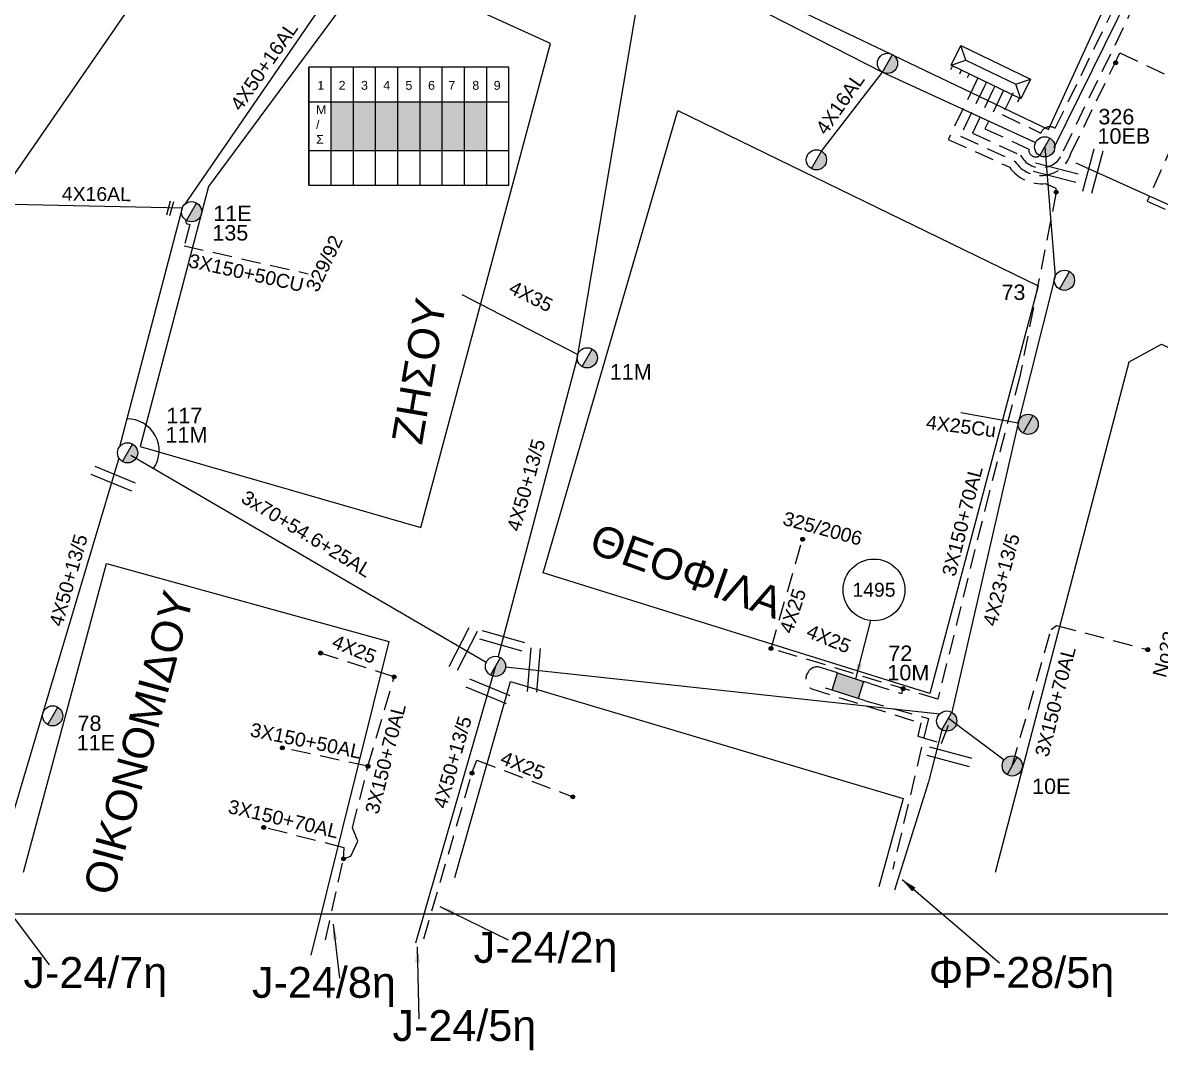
# Model space of a CAD drawing. Header units: millimetres. Extents: x 766 to 1726, y 225 to 629.
# Drawn here: x 989.5 to 1063.2, y 235.4 to 302 of the extents above; entities that cross this region are included whole.
import ezdxf
from ezdxf.enums import TextEntityAlignment as Align

# ---------------------------------------------------------------- set-up
doc = ezdxf.new("R2010")
doc.units = ezdxf.units.MM
doc.linetypes.add('DASHED', pattern=[19.05, 12.7, -6.35])
for name, color, linetype in [('Link Box 4 Διευθύνσεων', 7, 'Continuous'), ('Άγνωστα', 7, 'Continuous'), ('Ασφαλειοκιβώτια Χ.Τ 9 αναχωρήσεων', 7, 'Continuous'), ('Γέφυρες Εναέριου Δικτύου', 7, 'Continuous'), ('Γυμνά εναέρια ΧΤ (3Φ)   4x16AL', 7, 'Continuous'), ('Γυμνά εναέρια ΧΤ (3Φ)   4x35AL', 7, 'Continuous'), ('Γυμνά εναέρια ΧΤ (3Φ)   4x50AL', 7, 'Continuous'), ('Γυμνά εναέρια ΧΤ και ΦΟΠ (3Φ)   4x50+16AL', 7, 'Continuous'), ('Επιγραφές - Σχήματα', 7, 'Continuous'), ('Καλώδια ΧΤ   3x150+50AL', 7, 'DASHED'), ('Καλώδια ΧΤ   3x150+50CU', 7, 'DASHED'), ('Καλώδια ΧΤ   3x150AL+50XLPE', 7, 'DASHED'), ('Μηχανική τομή', 7, 'Continuous'), ('Στύλος Ξύλινος', 7, 'Continuous'), ('Στύλος Ξύλινος @ 1', 7, 'Continuous'), ('Στύλος ΦΜ', 7, 'Continuous'), ('Στύλος ΦΜ @ 1', 7, 'Continuous'), ('Συνδέσεις', 7, 'Continuous'), ('Συνεστραμμένα ΧΤ   3x70+54.6+25 AL', 7, 'SYN_LINE'), ('Τομή', 7, 'Continuous'), ('Υποσταθμός πόλεως', 7, 'Continuous'), ('Υπόβαθρο ΔΕΗ', 7, 'Continuous'), ('Υπόγεια καλώδια Δικτύου ΧΤ και Παρ. ΧΤ - 3X150+70 AL', 7, 'DASHED'), ('Υπόγεια καλώδια Παροχών ΧΤ   4x25', 7, 'DASHED'), ('Υπόγεια καλώδια Παροχών ΧΤ   4x6', 7, 'DASHED')]:
    doc.layers.add(name, color=color, linetype=linetype)
doc.styles.get("Standard").update_dxf_attribs({"font": 'arial.ttf'})
doc.linetypes.add('SYN_LINE', pattern='A,0.5,-0.0001,["/\\/\\/\\/",Standard,S=0.1,R=0,X=0,Y=-0.05],-0.25', length=0.7501)
doc.dimstyles.new('ISO-25', dxfattribs={"dimtxt": 2.5, "dimasz": 2.5, "dimexe": 1.25, "dimexo": 0.625, "dimtad": 1, "dimtxsty": 'Standard', "dimcen": 2.5, "dimadec": 0, "dimazin": 0, "dimtfac": 1, "dimtmove": 0, "dimatfit": 3, "dimfxl": 1, "dimarcsym": 0})

# ---------------------------------------------------------------- blocks, each defined once
blk = doc.blocks.new('LINK BOX 4 ΑΝΑΧΩΡΗΣΕΩΝ')
at = {"layer": 'Link Box 4 Διευθύνσεων', "ltscale": 40}
blk.add_hatch(color=256, dxfattribs=at).paths.add_polyline_path([(-3.54, 0), (-3.54, -4.67), (3.54, -4.67), (3.54, 0)])
for p, q in [((-3.54, 0), (-5.33, 0)), ((5.33, 0), (3.54, 0)), ((-3.54, -4.67), (-5.33, -4.67)), ((5.33, -4.67), (3.54, -4.67))]:
    blk.add_line(p, q, dxfattribs=at)
blk.add_lwpolyline([(-3.54, -4.67), (-3.54, 0), (3.54, 0), (3.54, -4.67)], close=True, dxfattribs=at)
blk = doc.blocks.new('ΥΠΑΡΧΩΝ ΤΣΙΜΕΝΤΕΝΙΟΣ ΣΤΥΛΟΣ')
at = {"layer": 'Στύλος ΦΜ'}
blk.add_hatch(color=256, dxfattribs=at).paths.add_polyline_path([(-1.29, -2.28, 0.574793), (2.62, 0, 0.268822), (1.3, 2.27)])
blk.add_line((-1.29, -2.28), (1.3, 2.27), dxfattribs=at)
blk.add_circle((0, 0), 2.62, dxfattribs=at)
at = {"layer": 'Στύλος ΦΜ', "flags": 4}
for tag, p in [('ΑΡΙΘΜΟΣ', (-4.68, 8.05)), ('ΤΥΠΟΣ', (-4.91, 3.03))]:
    blk.add_attdef(tag, p, '', height=4, dxfattribs=at)
blk = doc.blocks.new('_ΣΥΝΔΕΣΗ')
at = {"layer": 'Συνδέσεις', "linetype": 'SYN_LINE', "ltscale": 40}
blk.add_hatch(color=256, dxfattribs=at).paths.add_polyline_path([(0.5, -0.01, 1), (-0.5, -0.01, 1)])
at = {"layer": 'Συνδέσεις'}
blk.add_circle((0, -0.01), 0.5, dxfattribs=at)
blk = doc.blocks.new('ΥΠΑΡΧΩΝ ΞΥΛΙΝΟΣ ΣΤΥΛΟΣ')
at = {"layer": 'Στύλος Ξύλινος'}
h = blk.add_hatch(color=256, dxfattribs=at)
h.paths.add_polyline_path([(-2.62, 0, 0.270008), (-1.29, -2.28), (1.3, 2.27, 0.576266)])
h.paths.add_polyline_path([(-1.29, -2.28, 0.574793), (2.62, 0, 0.268822), (1.3, 2.27)])
blk.add_line((-1.29, -2.28), (1.3, 2.27), dxfattribs=at)
blk.add_circle((0, 0), 2.62, dxfattribs=at)
at = {"layer": 'Στύλος Ξύλινος', "flags": 4}
for tag, p in [('ΑΡΙΘΜΟΣ', (-4.91, 8.6)), ('ΤΥΠΟΣ', (-4.85, 3.39))]:
    blk.add_attdef(tag, p, '', height=4, dxfattribs=at)
blk = doc.blocks.new('ΤΟΜΗ')
at = {"layer": 'Τομή', "ltscale": 40}
for p, q in [((-5.68, 0), (5.68, 0)), ((5.68, -2.33), (-5.68, -2.33))]:
    blk.add_line(p, q, dxfattribs=at)
blk = doc.blocks.new('ΑΣΦΑΛΕΙΟΚΙΒΩΤΙΟ ΥΠΟΣΤΑΘΜΟΥ 9A ΑΝΑΧΩΡΗΣΕΩΝ')
at = {"layer": 'Ασφαλειοκιβώτια Χ.Τ 9 αναχωρήσεων', "ltscale": 40}
for p, q in [((0, 0), (0, 11.95)), ((2.25, 0), (2.25, 11.95)), ((4.5, 0), (4.5, 11.95)), ((6.75, 0), (6.75, 11.95)), ((9, 0), (9, 11.95)), ((11.25, 0), (11.25, 11.95)), ((13.5, 0), (13.5, 11.95)), ((15.75, 0), (15.75, 11.95)), ((18, 0), (18, 11.95)), ((0, 8.43), (20.25, 8.43)), ((0, 3.52), (20.25, 3.52))]:
    blk.add_line(p, q, dxfattribs=at)
at = {"layer": 'Ασφαλειοκιβώτια Χ.Τ 9 αναχωρήσεων'}
blk.add_lwpolyline([(20.25, 0), (20.25, 11.95), (0, 11.95), (0, 0)], close=True, dxfattribs=at)
for s, p in [('1', (0.85, 9.66)), ('2', (3, 9.66)), ('3', (5.27, 9.66)), ('4', (7.52, 9.66)), ('5', (9.77, 9.66)), ('6', (12.06, 9.66)), ('7', (14.12, 9.66)), ('8', (16.54, 9.66)), ('9', (18.71, 9.66))]:
    blk.add_text(s, height=0.9, dxfattribs=at).set_placement(p)
at = {"layer": 'Ασφαλειοκιβώτια Χ.Τ 9 αναχωρήσεων', "ltscale": 40}
for tag, height, p in [('ΟΝΟΜΑ', 1.25, (9.4, 14.06)), ('ΚΕΙΜΕΝΟ 1', 0.5, (1.19, 1.43)), ('ΚΕΙΜΕΝΟ 2', 0.5, (3.37, 1.43)), ('ΚΕΙΜΕΝΟ 3', 0.5, (5.67, 1.43)), ('ΚΕΙΜΕΝΟ 4', 0.5, (7.91, 1.43)), ('ΚΕΙΜΕΝΟ 5', 0.5, (10.12, 1.43)), ('ΚΕΙΜΕΝΟ 6', 0.5, (12.35, 1.43)), ('ΚΕΙΜΕΝΟ 7', 0.5, (14.62, 1.43)), ('ΚΕΙΜΕΝΟ 8', 0.5, (16.8, 1.43)), ('ΚΕΙΜΕΝΟ 9', 0.5, (19.09, 1.43)), ('ΣΧ', 0.5, (9.15, -0.43))]:
    blk.add_attdef(tag, text='', height=height, dxfattribs=at).set_placement(p, align=Align.MIDDLE_CENTER)
blk = doc.blocks.new('ΜΗΧΑΝΙΚΗ ΤΟΜΗ')
at = {"layer": 'Μηχανική τομή', "ltscale": 40}
for p, q in [((-1.89, 0.78), (1.89, 0.78)), ((1.89, 0), (-1.89, 0))]:
    blk.add_line(p, q, dxfattribs=at)
blk = doc.blocks.new('ΥΠΟΣΤΑΘΜΟΣ ΠΟΛΕΩΣ 9 ΑΝΑΧΩΡΗΣΕΩΝ')
at = {"layer": 'Υποσταθμός πόλεως', "ltscale": 40}
for p, q in [((-9.63, -2.82), (-9.63, -4)), ((-7.12, -2.82), (-7.12, -4)), ((-4.84, -2.82), (-4.84, -4)), ((-2.36, -2.82), (-2.36, -4)), ((0.09, -2.82), (0.09, -4)), ((2.55, -2.82), (2.55, -4)), ((5.02, -2.82), (5.02, -4)), ((7.48, -2.82), (7.48, -4)), ((9.61, -2.82), (9.61, -4))]:
    blk.add_line(p, q, dxfattribs=at)
blk.add_lwpolyline([(-10.02, 2.82), (10.02, 2.82), (10.02, -2.82), (-10.02, -2.82)], close=True, dxfattribs=at)
for points in [[(-7.21, 0), (-10.02, 2.82)], [(-10.02, -2.82), (-7.21, 0)], [(-7.21, 0), (7.21, 0)], [(7.21, 0), (10.02, 2.82)], [(10.02, -2.82), (7.21, 0)]]:
    blk.add_lwpolyline(points, dxfattribs=at)
at = {"layer": 'Υποσταθμός πόλεως', "linetype": 'SYN_LINE', "ltscale": 40, "flags": 1}
for tag, p in [('ΜΕΤΑΣΧΗΜΑΤΙΣΜΟΣ', (10.79, 1.71)), ('ΙΣΧΥΣ', (10.77, -1.08)), ('ΑΡΙΘΜΟΣ', (10.89, -3.8))]:
    blk.add_attdef(tag, p, '', height=1.8, dxfattribs=at)

msp = doc.modelspace()

# ---------------------------------------------------------------- hatches: boundary and pattern name
at = {"layer": 'Ασφαλειοκιβώτια Χ.Τ 9 αναχωρήσεων'}
for color, points in [(27, [(1010.923, 296.884), (1009.483, 296.884), (1009.483, 293.739), (1010.923, 293.739)]), (1, [(1012.363, 296.884), (1010.923, 296.884), (1010.923, 293.739), (1012.363, 293.739)]), (62, [(1013.803, 296.884), (1012.363, 296.884), (1012.363, 293.739), (1013.803, 293.739)]), (30, [(1015.243, 296.884), (1013.803, 296.884), (1013.803, 293.739), (1015.243, 293.739)]), (5, [(1016.683, 296.884), (1015.243, 296.884), (1015.243, 293.739), (1016.683, 293.739)]), (2, [(1019.563, 296.884), (1018.123, 296.884), (1018.123, 293.739), (1019.563, 293.739)])]:
    msp.add_hatch(color=color, dxfattribs=at).paths.add_polyline_path(points)
at = {"layer": 'Υπόγεια καλώδια Παροχών ΧΤ   4x6', "linetype": 'DASHED', "ltscale": 0.2}
h = msp.add_hatch(color=6, dxfattribs=at)
h.dxf.hatch_style = 1
h.paths.add_polyline_path([(1016.683, 293.739), (1018.123, 293.739), (1018.123, 296.884), (1016.683, 296.884)])

# ---------------------------------------------------------------- linework, layer by layer
at = {"layer": 'Άγνωστα', "color": 85}
msp.add_lwpolyline([(1056.343, 293.92), (1056.343, 293.92), (1056.343, 293.92), (1056.343, 293.92), (1060.47, 302.282), (1061.317, 304.132), (1061.317, 304.132), (1061.317, 304.132), (1069.175, 319.051), (1072.42, 326.433), (1074.217, 330.421), (1079.677, 342.662)], dxfattribs=at)
at = {"layer": 'Άγνωστα', "color": 62}
msp.add_lwpolyline([(1055.727, 293.968), (1055.727, 293.968), (1056.406, 285.589), (1053.998, 276.053), (1049.701, 257.318), (1049.701, 257.318)], dxfattribs=at)
at = {"layer": 'Άγνωστα', "color": 27}
msp.add_lwpolyline([(1084.459, 280.872), (1057.759, 292.914)], dxfattribs=at)
at = {"layer": 'Άγνωστα', "color": 62, "linetype": 'DASHED', "ltscale": 0.1}
msp.add_lwpolyline([(1041.878, 260.004), (1041.047, 260.273, 0.723243), (1040.564, 258.857), (1040.564, 258.857), (1040.564, 258.857), (1040.564, 258.857), (1040.564, 258.857), (1047.691, 256.629), (1047.514, 255.782), (1049.033, 255.301), (1049.565, 256.642)], format="xyb", dxfattribs=at)
msp.add_lwpolyline([(1044.414, 259.185), (1046.457, 258.541), (1046.552, 258.852)], dxfattribs=at)
at = {"layer": 'Άγνωστα', "color": 62, "linetype": 'Continuous', "ltscale": 0.1}
msp.add_lwpolyline([(1049.481, 256.929), (1053.099, 254.236)], dxfattribs=at)
at = {"layer": 'Άγνωστα', "color": 173, "ltscale": 0.1}
msp.add_lwpolyline([(1049.053, 256.181), (1048.186, 252.809), (1045.998, 245.781)], dxfattribs=at)
at = {"layer": 'Άγνωστα', "color": 1, "linetype": 'DASHED', "ltscale": 0.1}
msp.add_lwpolyline([(1015.481, 242.627), (1018.608, 253.376)], dxfattribs=at)
at = {"layer": 'Γέφυρες Εναέριου Δικτύου'}
msp.add_arc((996.276, 274.276), 2.058, 325.79595, 91.00391, dxfattribs=at)
at = {"layer": 'Γυμνά εναέρια ΧΤ (3Φ)   4x16AL', "color": 85, "ltscale": 0.1}
msp.add_lwpolyline([(1041.254, 293.694), (1045.217, 298.811)], dxfattribs=at)
at = {"layer": 'Γυμνά εναέρια ΧΤ (3Φ)   4x16AL', "color": 30, "ltscale": 0.1}
msp.add_lwpolyline([(999.824, 289.992), (988.792, 290.235)], dxfattribs=at)
at = {"layer": 'Γυμνά εναέρια ΧΤ (3Φ)   4x35AL', "color": 1, "linetype": 'SYN_LINE', "ltscale": 10}
msp.add_lwpolyline([(1025.448, 280.509), (1017.977, 284.38)], dxfattribs=at)
at = {"layer": 'Γυμνά εναέρια ΧΤ (3Φ)   4x50AL', "color": 1}
msp.add_lwpolyline([(1029.813, 306.254), (1025.397, 280.208), (1020.298, 260.933)], dxfattribs=at)
at = {"layer": 'Γυμνά εναέρια ΧΤ (3Φ)   4x50AL', "color": 85}
msp.add_lwpolyline([(995.729, 273.801), (990.738, 257.069), (985.583, 239.797)], dxfattribs=at)
at = {"layer": 'Γυμνά εναέρια ΧΤ (3Φ)   4x50AL', "color": 27}
msp.add_lwpolyline([(1020.131, 260.3), (1014.953, 242.348)], dxfattribs=at)
at = {"layer": 'Γυμνά εναέρια ΧΤ και ΦΟΠ (3Φ)   4x50+16AL', "color": 30}
for points in [[(1015.67, 313.043), (999.996, 290.245)], [(999.823, 289.987), (999.823, 289.987), (995.771, 274.536)]]:
    msp.add_lwpolyline(points, dxfattribs=at)
at = {"layer": 'Επιγραφές - Σχήματα'}
msp.add_lwpolyline([(807.638, 244.256), (1540.689, 244.256), (1540.689, 606.185), (807.638, 606.185)], close=True, dxfattribs=at)
at = {"layer": 'Επιγραφές - Σχήματα', "color": 7}
msp.add_circle((1044.662, 265.255), 2, dxfattribs=at)
at = {"layer": 'Καλώδια ΧΤ   3x150+50AL', "color": 173, "ltscale": 0.1}
msp.add_lwpolyline([(1011.869, 253.825), (1006.316, 255.018)], dxfattribs=at)
at = {"layer": 'Καλώδια ΧΤ   3x150+50CU', "color": 30, "linetype": 'DASHED', "ltscale": 0.1}
msp.add_lwpolyline([(1000.038, 289.243), (1000.085, 288.999), (1000.314, 288.932), (999.951, 287.557), (1008.001, 285.742)], dxfattribs=at)
at = {"layer": 'Καλώδια ΧΤ   3x150AL+50XLPE', "color": 30, "linetype": 'DASHED', "ltscale": 0.1}
msp.add_lwpolyline([(1053.674, 297.478), (1052.97, 296.057), (1055.476, 294.857, -0.477419), (1056.408, 295.172), (1060.946, 304.461), (1063.02, 309.053), (1067.575, 318.901, -0.4609), (1068.3, 320.468), (1071.457, 327.293), (1071.457, 327.293), (1072.708, 329.967, -0.613582), (1073.659, 332), (1081.185, 348.077), (1073.475, 351.74)], format="xyb", dxfattribs=at)
at = {"layer": 'Καλώδια ΧΤ   3x150AL+50XLPE', "color": 85, "linetype": 'DASHED', "ltscale": 0.1}
msp.add_lwpolyline([(1052.928, 297.368), (1051.855, 295.139), (1054.701, 293.828, 0.660443), (1055.403, 293.399)], format="xyb", dxfattribs=at)
at = {"layer": 'Συνεστραμμένα ΧΤ   3x70+54.6+25 AL', "color": 85, "ltscale": 10}
msp.add_lwpolyline([(1030.517, 306.327), (1045.217, 298.811), (1055.132, 294.242)], dxfattribs=at)
at = {"layer": 'Συνεστραμμένα ΧΤ   3x70+54.6+25 AL', "color": 30, "ltscale": 10}
msp.add_lwpolyline([(996.504, 273.978), (1019.533, 260.566)], dxfattribs=at)
at = {"layer": 'Συνεστραμμένα ΧΤ   3x70+54.6+25 AL', "color": 62, "ltscale": 10}
msp.add_lwpolyline([(1020.785, 260.27), (1048.936, 257.226)], dxfattribs=at)
at = {"layer": 'Υπόβαθρο ΔΕΗ'}
for points in [[(1045.949, 299.89), (1055.966, 295.093), (1070.319, 326.433), (1080.057, 347.474), (1085.206, 358.624), (1097.41, 385.178), (1091.944, 387.085), (1070.823, 394.181), (1068.265, 390.171), (1056.039, 371.85), (1045.53, 356.091), (1035.872, 341.878), (1025.564, 326.433), (1016.917, 313.625), (1029.368, 307.576), (1038.839, 325.635), (1047.377, 321.57), (1037.972, 303.711), (1045.681, 300.019)], [(981.15, 280.922), (1004.764, 315.129), (990.803, 320.618), (976.193, 283.426), (981.15, 280.922)], [(1015.303, 269.303), (1023.693, 300.668), (1012.239, 305.903), (1001.534, 291.393), (997.111, 274.547), (1015.303, 269.303)], [(1023.22, 266.353), (1031.958, 296.315), (1055.293, 284.96), (1048.291, 258.529), (1023.22, 266.353)], [(1052.529, 246.952), (1061.201, 280.041), (1063.295, 281.186), (1093.817, 266.593), (1088.099, 245.854)], [(989.541, 246.962), (994.929, 266.965), (1013.221, 261.914), (1008.166, 241.579)], [(1017.498, 246.615), (1021.111, 259.324), (1046.553, 251.729), (1044.972, 246.013)]]:
    msp.add_lwpolyline(points, dxfattribs=at)
at = {"layer": 'Υπόγεια καλώδια Δικτύου ΧΤ και Παρ. ΧΤ - 3X150+70 AL', "color": 62, "ltscale": 0.1}
for points in [[(1056.472, 291.035), (1054.11, 279.085), (1052.121, 271.566), (1048.799, 258.167), (1048.799, 258.167)], [(1053.624, 253.845), (1053.624, 253.845), (1056.142, 262.684), (1056.491, 262.952), (1062.405, 261.381)], [(1048.799, 258.167), (1048.799, 258.167), (1048.799, 258.167), (1037.989, 261.459)]]:
    msp.add_lwpolyline(points, dxfattribs=at)
at = {"layer": 'Υπόγεια καλώδια Δικτύου ΧΤ και Παρ. ΧΤ - 3X150+70 AL', "color": 173, "ltscale": 0.1}
for points in [[(1009.121, 242.582), (1010.285, 247.827), (1010.762, 247.996), (1011.208, 248.965), (1010.869, 249.826), (1011.869, 253.825), (1013.565, 259.624)], [(1044.049, 258.077), (1048.187, 256.918), (1045.883, 247.144)], [(1010.285, 247.827), (1010.319, 248.537), (1005.114, 249.861)]]:
    msp.add_lwpolyline(points, dxfattribs=at)
at = {"layer": 'Υπόγεια καλώδια Παροχών ΧΤ   4x25', "color": 7, "linetype": 'SYN_LINE', "ltscale": 5}
msp.add_lwpolyline([(1053.998, 276.053), (1050.282, 276.721)], dxfattribs=at)
at = {"layer": 'Υπόγεια καλώδια Παροχών ΧΤ   4x25', "color": 62, "ltscale": 0.1}
msp.add_lwpolyline([(1037.989, 261.459), (1040.036, 268.535)], dxfattribs=at)
at = {"layer": 'Υπόγεια καλώδια Παροχών ΧΤ   4x25', "color": 173, "ltscale": 0.1}
msp.add_lwpolyline([(1013.565, 259.624), (1008.798, 261.159)], dxfattribs=at)
at = {"layer": 'Υπόγεια καλώδια Παροχών ΧΤ   4x25', "color": 1, "ltscale": 0.1}
msp.add_lwpolyline([(1018.608, 253.376), (1018.921, 254.219), (1025.145, 251.845)], dxfattribs=at)
at = {"layer": 'Υπόγεια καλώδια Παροχών ΧΤ   4x6', "color": 173, "linetype": 'DASHED', "ltscale": 0.1}
msp.add_lwpolyline([(1052.373, 297.636), (1051.037, 294.864), (1054.161, 293.424, 0.680316), (1056.943, 293.72), (1061.949, 303.986), (1069.794, 318.902), (1074.79, 330.167), (1080.095, 342.058, 0.540626), (1080.442, 342.835)], format="xyb", dxfattribs=at)
at = {"layer": 'Υπόγεια καλώδια Παροχών ΧΤ   4x6', "color": 6, "linetype": 'DASHED', "ltscale": 0.1}
msp.add_lwpolyline([(1051.818, 297.903), (1050.259, 294.666), (1053.803, 293.03, 0.638551), (1057.418, 293.536), (1060.221, 299.284), (1060.596, 300.054), (1065.628, 297.684), (1062.364, 290.458), (1073.017, 285.686)], format="xyb", dxfattribs=at)
at = {"layer": 'Υπόγεια καλώδια Παροχών ΧΤ   4x6', "color": 62, "linetype": 'DASHED', "ltscale": 0.1}
msp.add_lwpolyline([(1051.268, 298.168), (1049.475, 294.448), (1053.46, 292.645, 0.277947), (1055.784, 291.596), (1056.447, 291.296), (1056.472, 291.035)], format="xyb", dxfattribs=at)

# ---------------------------------------------------------------- block references
at = {"layer": 'Link Box 4 Διευθύνσεων', "xscale": 0.2500000000000017, "yscale": 0.2500000000000017, "zscale": 0.2500000000000017, "rotation": 342.104485991527}
msp.add_blockref('LINK BOX 4 ΑΝΑΧΩΡΗΣΕΩΝ', (1043.146, 259.595), dxfattribs=at)
at = {"layer": 'Ασφαλειοκιβώτια Χ.Τ 9 αναχωρήσεων', "xscale": 0.6400000000000148, "yscale": 0.6400000000000148, "zscale": 0.6400000000000148}
msp.add_blockref('ΑΣΦΑΛΕΙΟΚΙΒΩΤΙΟ ΥΠΟΣΤΑΘΜΟΥ 9A ΑΝΑΧΩΡΗΣΕΩΝ', (1008.043, 291.486), dxfattribs=at)
at = {"layer": 'Μηχανική τομή', "xscale": 0.2500000000000098, "yscale": 0.2500000000000098, "zscale": 0.2500000000000098, "rotation": 254.4212946653577}
msp.add_blockref('ΜΗΧΑΝΙΚΗ ΤΟΜΗ', (998.949, 290.012), dxfattribs=at)
at = {"layer": 'Στύλος Ξύλινος @ 1', "ltscale": 40, "xscale": 0.25, "yscale": 0.25, "zscale": 0.25}
msp.add_blockref('ΥΠΑΡΧΩΝ ΞΥΛΙΝΟΣ ΣΤΥΛΟΣ', (1054.653, 275.983), dxfattribs=at)
at = {"layer": 'Στύλος Ξύλινος @ 1', "ltscale": 40}
ref = msp.add_blockref('ΥΠΑΡΧΩΝ ΞΥΛΙΝΟΣ ΣΤΥΛΟΣ', (1053.624, 253.845), dxfattribs=dict(at, xscale=0.25, yscale=0.25, zscale=0.25))
ref.add_attrib('ΤΥΠΟΣ', '10E', (1054.908, 252.026), dxfattribs={"layer": 'Στύλος Ξύλινος', "height": 1, "flags": 4})
at = {"layer": 'Στύλος ΦΜ @ 1', "ltscale": 40, "xscale": 0.25, "yscale": 0.25, "zscale": 0.25}
for p in [(1045.54, 299.38), (1040.928, 293.127), (1020.131, 260.3)]:
    msp.add_blockref('ΥΠΑΡΧΩΝ ΤΣΙΜΕΝΤΕΝΙΟΣ ΣΤΥΛΟΣ', p, dxfattribs=at)
at = {"layer": 'Στύλος ΦΜ @ 1', "ltscale": 40}
ref = msp.add_blockref('ΥΠΑΡΧΩΝ ΤΣΙΜΕΝΤΕΝΙΟΣ ΣΤΥΛΟΣ', (1055.726, 293.968), dxfattribs=dict(at, xscale=0.25, yscale=0.25, zscale=0.25))
ref.add_attrib('ΤΥΠΟΣ', '10EB', (1059.145, 294.171), dxfattribs={"layer": 'Στύλος ΦΜ', "height": 1, "flags": 4})
ref.add_attrib('ΑΡΙΘΜΟΣ', '326', (1059.204, 295.427), dxfattribs={"layer": 'Στύλος ΦΜ', "height": 1, "flags": 4})
ref = msp.add_blockref('ΥΠΑΡΧΩΝ ΤΣΙΜΕΝΤΕΝΙΟΣ ΣΤΥΛΟΣ', (1000.437, 289.762), dxfattribs=dict(at, xscale=0.25, yscale=0.25, zscale=0.25))
ref.add_attrib('ΤΥΠΟΣ', '135', (1001.78, 287.898), dxfattribs={"layer": 'Στύλος ΦΜ', "height": 1, "flags": 4})
ref.add_attrib('ΑΡΙΘΜΟΣ', '11E', (1001.839, 289.155), dxfattribs={"layer": 'Στύλος ΦΜ', "height": 1, "flags": 4})
ref = msp.add_blockref('ΥΠΑΡΧΩΝ ΤΣΙΜΕΝΤΕΝΙΟΣ ΣΤΥΛΟΣ', (1057.001, 285.323), dxfattribs=dict(at, xscale=0.25, yscale=0.25, zscale=0.25))
ref.add_attrib('ΤΥΠΟΣ', '73', (1052.921, 284.045), dxfattribs={"layer": 'Στύλος ΦΜ', "height": 1, "flags": 4})
ref = msp.add_blockref('ΥΠΑΡΧΩΝ ΤΣΙΜΕΝΤΕΝΙΟΣ ΣΤΥΛΟΣ', (1026.079, 280.295), dxfattribs=dict(at, xscale=0.25, yscale=0.25, zscale=0.25))
ref.add_attrib('ΤΥΠΟΣ', '11M', (1027.541, 278.886), dxfattribs={"layer": 'Στύλος ΦΜ', "height": 1, "flags": 4})
ref = msp.add_blockref('ΥΠΑΡΧΩΝ ΤΣΙΜΕΝΤΕΝΙΟΣ ΣΤΥΛΟΣ', (996.29, 274.138), dxfattribs=dict(at, xscale=0.25, yscale=0.25, zscale=0.25))
ref.add_attrib('ΤΥΠΟΣ', '11M', (998.745, 274.801), dxfattribs={"layer": 'Στύλος ΦΜ', "height": 1, "flags": 4})
ref.add_attrib('ΑΡΙΘΜΟΣ', '117', (998.805, 276.058), dxfattribs={"layer": 'Στύλος ΦΜ', "height": 1, "flags": 4})
ref = msp.add_blockref('ΥΠΑΡΧΩΝ ΤΣΙΜΕΝΤΕΝΙΟΣ ΣΤΥΛΟΣ', (1049.376, 256.75), dxfattribs=dict(at, xscale=0.25, yscale=0.25, zscale=0.25))
ref.add_attrib('ΤΥΠΟΣ', '10M', (1045.53, 259.391), dxfattribs={"layer": 'Στύλος ΦΜ', "height": 1, "flags": 4})
ref.add_attrib('ΑΡΙΘΜΟΣ', '72', (1045.589, 260.647), dxfattribs={"layer": 'Στύλος ΦΜ', "height": 1, "flags": 4})
ref = msp.add_blockref('ΥΠΑΡΧΩΝ ΤΣΙΜΕΝΤΕΝΙΟΣ ΣΤΥΛΟΣ', (991.433, 257.09), dxfattribs=dict(at, xscale=0.25, yscale=0.25, zscale=0.25))
ref.add_attrib('ΤΥΠΟΣ', '11E', (992.983, 254.854), dxfattribs={"layer": 'Στύλος ΦΜ', "height": 1, "flags": 4})
ref.add_attrib('ΑΡΙΘΜΟΣ', '78', (993.043, 256.111), dxfattribs={"layer": 'Στύλος ΦΜ', "height": 1, "flags": 4})
at = {"layer": 'Συνδέσεις', "xscale": 0.25, "yscale": 0.25, "zscale": 0.25}
for p in [(1060.329, 299.425), (1056.472, 291.035), (1040.036, 268.535), (1008.798, 261.159), (1037.989, 261.459), (1062.405, 261.381), (1013.565, 259.624), (1046.552, 258.852), (1006.316, 255.018), (1011.869, 253.825), (1018.608, 253.376), (1025.145, 251.845), (1005.114, 249.861), (1010.285, 247.827)]:
    msp.add_blockref('_ΣΥΝΔΕΣΗ', p, dxfattribs=at)
at = {"layer": 'Τομή'}
for p, xscale, yscale, zscale, rotation in [((1058.568, 292.476), 0.2499999999999634, 0.2499999999999634, 0.2499999999999634, 74.77191822583025), ((1056.509, 292.573), 0.2499999999999633, 0.2499999999999633, 0.2499999999999633, 345.5037157030265), ((995.47, 272.728), 0.2500000000000023, 0.2500000000000023, 0.2500000000000023, 337.618771179604), ((1018.294, 261.287), 0.2500000000000023, 0.2500000000000023, 0.2500000000000023, 242.934304837233), ((1020.643, 262.236), 0.2499999999999957, 0.2499999999999957, 0.2499999999999957, 344.2945695717949), ((1022.9, 260.042), 0.2500000000000023, 0.2500000000000023, 0.2500000000000023, 265.2751629957924), ((1019.756, 258.957), 0.2500000000000023, 0.2500000000000023, 0.2500000000000023, 337.618771179604), ((1049.63, 254.71), 0.2499999999999633, 0.2499999999999633, 0.2499999999999633, 344.922082686649)]:
    msp.add_blockref('ΤΟΜΗ', p, dxfattribs=dict(at, xscale=xscale, yscale=yscale, zscale=zscale, rotation=rotation))
at = {"layer": 'Υποσταθμός πόλεως', "xscale": 0.25, "yscale": 0.25, "zscale": 0.25, "rotation": 334.2763608149838}
msp.add_blockref('ΥΠΟΣΤΑΘΜΟΣ ΠΟΛΕΩΣ 9 ΑΝΑΧΩΡΗΣΕΩΝ', (1052.233, 298.814), dxfattribs=at)

# ---------------------------------------------------------------- texts
at = {"layer": 'Άγνωστα', "color": 7, "insert": (1051.701, 263.065), "char_height": 0.9, "width": 84.18588, "attachment_point": 1, "rotation": 75.31893}
msp.add_mtext('4X23+13/5', dxfattribs=at)
at = {"layer": 'Ασφαλειοκιβώτια Χ.Τ 9 αναχωρήσεων', "insert": (1008.505, 296.665), "char_height": 0.576, "width": 1.39509, "attachment_point": 1}
msp.add_mtext('M\\P/\\PΣ', dxfattribs=at)
at = {"layer": 'Γυμνά εναέρια ΧΤ (3Φ)   4x16AL', "color": 7, "char_height": 0.9, "width": 84.18588, "attachment_point": 1}
for insert, rotation in [((1040.816, 295.19), 55.14853), ((992.031, 291.376), 359.62922)]:
    msp.add_mtext('4X16AL', dxfattribs=dict(at, insert=insert, rotation=rotation))
at = {"layer": 'Γυμνά εναέρια ΧΤ (3Φ)   4x35AL', "color": 7, "insert": (1021.324, 285.343), "char_height": 0.9, "width": 84.18588, "attachment_point": 1, "rotation": 333.45667}
msp.add_mtext('4X35', dxfattribs=at)
at = {"layer": 'Γυμνά εναέρια ΧΤ (3Φ)   4x50AL', "color": 7, "char_height": 0.9, "width": 84.18588, "attachment_point": 1, "rotation": 74.18498}
for insert in [(1020.846, 269.228), (991.184, 263.062), (1016.074, 251.267)]:
    msp.add_mtext('4X50+13/5', dxfattribs=dict(at, insert=insert))
at = {"layer": 'Γυμνά εναέρια ΧΤ και ΦΟΠ (3Φ)   4x50+16AL', "color": 7, "insert": (1002.879, 296.741), "char_height": 0.9, "width": 84.18588, "attachment_point": 1, "rotation": 55.27256}
msp.add_mtext('4X50+16AL', dxfattribs=at)
at = {"layer": 'Επιγραφές - Σχήματα', "attachment_point": 1}
for s, insert, char_height, width, rotation in [('329/92', (1007.794, 284.873), 0.9, 3.62919, 64.3978), ('ΖΗΣΟΥ', (1013.391, 274.931), 2, 3.62919, 80.33399), ('ΘΕΟΦΙΛΑ', (1026.77, 269.605), 2, 7.27081, 340.25165), ('ΟΙΚΟΝΟΜΙΔΟΥ', (993.389, 245.86), 2, 10.11676, 74.87773)]:
    msp.add_mtext(s, dxfattribs=dict(at, insert=insert, char_height=char_height, width=width, rotation=rotation))
at = {"layer": 'Επιγραφές - Σχήματα', "color": 7, "char_height": 0.9, "width": 84.18588, "attachment_point": 1}
for s, insert, rotation in [('325/2006', (1038.924, 270.355), 344.8743), ('No23', (1062.695, 259.741), 75.31893)]:
    msp.add_mtext(s, dxfattribs=dict(at, insert=insert, rotation=rotation))
at = {"layer": 'Επιγραφές - Σχήματα', "color": 7, "insert": (1044.662, 265.255), "char_height": 0.9, "width": 11.99425, "attachment_point": 5}
msp.add_mtext('1495', dxfattribs=at)
at = {"layer": 'Επιγραφές - Σχήματα', "char_height": 2, "width": 4.12616, "attachment_point": 1}
for s, insert in [('J-24/2η', (1018.722, 243.082)), ('J-24/7η', (989.54, 241.458)), ('ΦΡ-28/5η', (1048.215, 241.461)), ('J-24/8η', (1004.354, 240.816)), ('J-24/5η', (1013.455, 238.017))]:
    msp.add_mtext(s, dxfattribs=dict(at, insert=insert))
at = {"layer": 'Καλώδια ΧΤ   3x150+50AL', "color": 7, "insert": (1004.358, 256.656), "char_height": 0.9, "width": 84.18588, "attachment_point": 1, "rotation": 348.36837}
msp.add_mtext('3X150+50AL', dxfattribs=at)
at = {"layer": 'Καλώδια ΧΤ   3x150+50CU', "color": 7, "insert": (1000.372, 287.065), "char_height": 0.9, "width": 84.18588, "attachment_point": 1, "rotation": 347.59243}
msp.add_mtext('3X150+50CU', dxfattribs=at)
at = {"layer": 'Συνεστραμμένα ΧΤ   3x70+54.6+25 AL', "color": 7, "insert": (1004.036, 271.758), "char_height": 0.9, "width": 84.18588, "attachment_point": 1, "rotation": 328.72726}
msp.add_mtext('3x70+54.6+25AL', dxfattribs=at)
at = {"layer": 'Υπόγεια καλώδια Δικτύου ΧΤ και Παρ. ΧΤ - 3X150+70 AL', "color": 7, "char_height": 0.9, "width": 84.18588, "attachment_point": 1}
for insert, rotation in [((1049.05, 266.288), 75.71353), ((1055.077, 254.592), 75.71353), ((1011.662, 250.884), 75.71353), ((1002.939, 251.681), 346.81155)]:
    msp.add_mtext('3X150+70AL', dxfattribs=dict(at, insert=insert, rotation=rotation))
at = {"layer": 'Υπόγεια καλώδια Παροχών ΧΤ   4x25', "color": 7, "char_height": 0.9, "width": 84.18588, "attachment_point": 1}
for s, insert, rotation in [('4X25Cu', (1048.112, 276.585), 352.97618), ('4X25', (1038.51, 262.64), 71.74598), ('4X25', (1040.547, 263.061), 337.78235), ('4X25', (1009.798, 262.389), 337.78235), ('4X25', (1020.711, 254.844), 337.78235)]:
    msp.add_mtext(s, dxfattribs=dict(at, insert=insert, rotation=rotation))

# ---------------------------------------------------------------- leaders
at = {"layer": 'Επιγραφές - Σχήματα', "color": 7}
msp.add_leader([(1043.492, 259.483), (1044.447, 263.266)], dimstyle='ISO-25', override={"dimasz": 1, "dimgap": 0.625, "dimtad": 0}, dxfattribs=at)
at = {"layer": 'Επιγραφές - Σχήματα', "ltscale": 40}
for points in [[(1046.481, 246.482), (1052.786, 241.087)], [(987.706, 245.605), (991.216, 240.947)], [(1016.52, 244.735), (1020.955, 242.582)], [(1009.618, 243.583), (1010.018, 240.084)], [(1015.057, 242.113), (1015.155, 237.45)]]:
    msp.add_leader(points, dimstyle='ISO-25', override={"dimasz": 1, "dimtad": 0}, dxfattribs=at)

doc.saveas('drawing.dxf')
